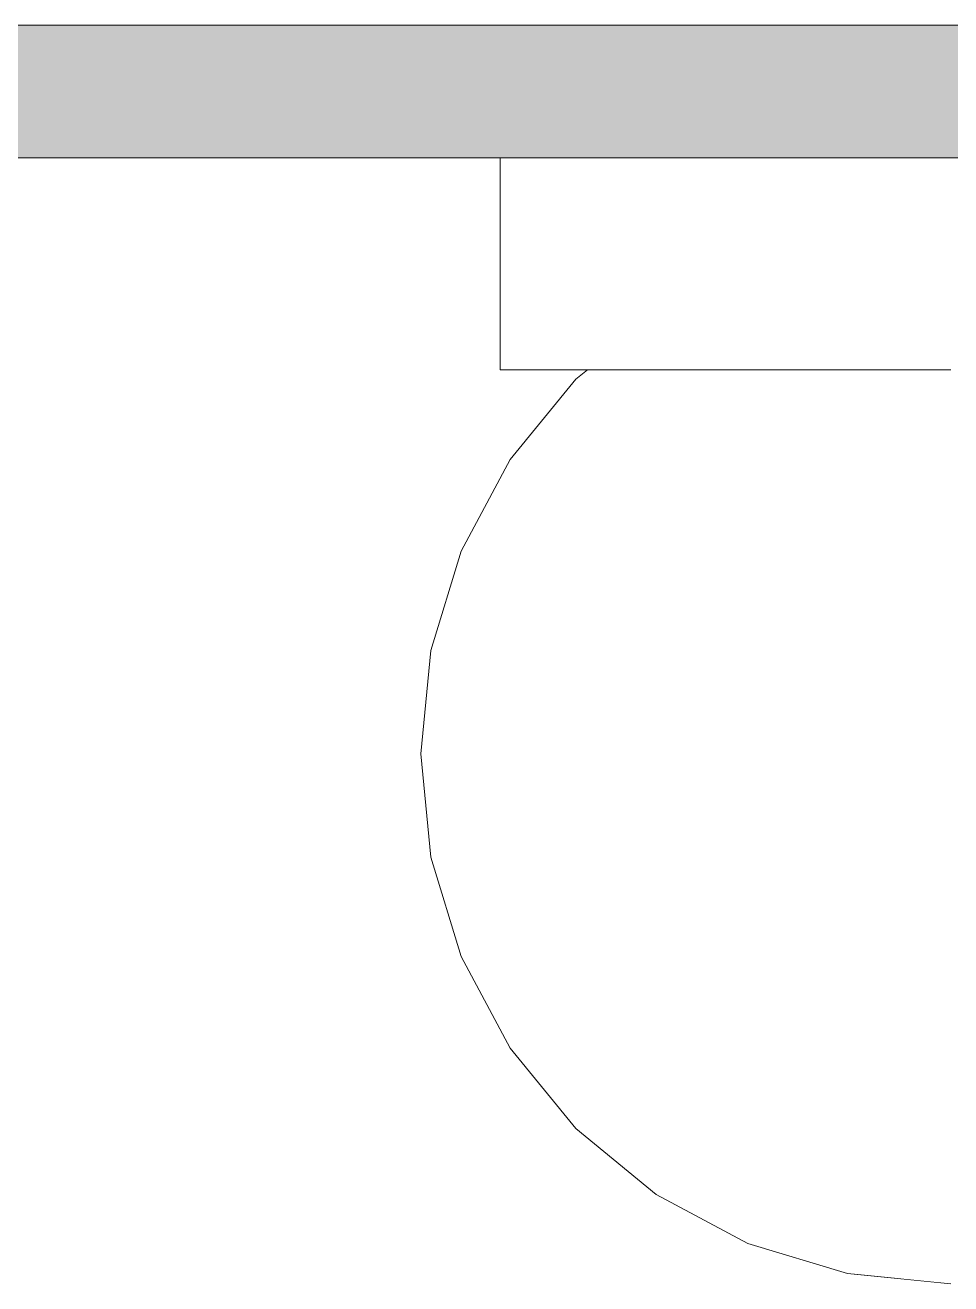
# Model space of a CAD drawing. Header units: metres. Extents: x 48 to 635, y -15 to 39.
# Drawn here: x 486.8089 to 486.9835, y -12.0938 to -11.8563 of the extents above; entities that cross this region are included whole.
import ezdxf

# ---------------------------------------------------------------- set-up
doc = ezdxf.new("R2010")
doc.units = ezdxf.units.M
doc.header["$MEASUREMENT"] = 0
doc.linetypes.add('Wipeout_Contour', pattern=[1, 0, -1])
doc.layers.add('Interior - Lamp', color=7, linetype='Continuous')
doc.layers.add('Site & Landscape - Terrain', color=7, linetype='Continuous')

msp = doc.modelspace()

# ---------------------------------------------------------------- wipeouts: each hides what was drawn before it
at = {"color": 254, "linetype": 'Wipeout_Contour', "lineweight": 0, "ltscale": 1948.180137}
msp.add_wipeout([(486.89853, -11.88127), (486.89853, -11.92127), (486.90016, -11.92127), (486.90016, -11.88127)], dxfattribs=at).dxf.layer = 'Interior - Lamp'
at = {"color": 254, "linetype": 'Wipeout_Contour', "lineweight": 0, "ltscale": 1948.483615}
msp.add_wipeout([(486.96695, -11.88127), (486.96695, -11.92127), (486.98353, -11.92127), (486.98353, -11.88127)], dxfattribs=at).dxf.layer = 'Interior - Lamp'
at = {"color": 254, "linetype": 'Wipeout_Contour', "lineweight": 0, "ltscale": 1460.885651}
msp.add_wipeout([(486.98353, -12.09184), (486.97972, -12.09184), (486.98353, -12.09377)], dxfattribs=at).dxf.layer = 'Interior - Lamp'

# ---------------------------------------------------------------- next in the draw order: linework, layer by layer
at = {"layer": 'Interior - Lamp', "color": 2, "linetype": 'Continuous', "lineweight": 13, "true_color": 0xffeb28}
msp.add_line((486.89853, -11.88127), (486.89853, -11.92127), dxfattribs=at)

# ---------------------------------------------------------------- next in the draw order: wipeouts: each hides what was drawn before it
at = {"color": 254, "linetype": 'Wipeout_Contour', "lineweight": 0, "ltscale": 1948.193073}
msp.add_wipeout([(486.90016, -11.92127), (486.905, -11.92127), (486.905, -11.88127), (486.90016, -11.88127)], dxfattribs=at).dxf.layer = 'Interior - Lamp'
at = {"color": 254, "linetype": 'Wipeout_Contour', "lineweight": 0, "ltscale": 1461.831332}
msp.add_wipeout([(486.96402, -12.09184), (486.98353, -12.09377), (486.9644, -12.09184)], dxfattribs=at).dxf.layer = 'Interior - Lamp'

# ---------------------------------------------------------------- next in the draw order: linework, layer by layer
at = {"layer": 'Interior - Lamp', "color": 2, "linetype": 'Continuous', "lineweight": 13, "true_color": 0xffeb28}
msp.add_line((486.89853, -11.92127), (486.90016, -11.92127), dxfattribs=at)

# ---------------------------------------------------------------- next in the draw order: wipeouts: each hides what was drawn before it
at = {"color": 254, "linetype": 'Wipeout_Contour', "lineweight": 0, "ltscale": 1948.21845}
msp.add_wipeout([(486.91286, -11.88127), (486.905, -11.88127), (486.905, -11.92127), (486.91286, -11.92127)], dxfattribs=at).dxf.layer = 'Interior - Lamp'
at = {"color": 254, "linetype": 'Wipeout_Contour', "lineweight": 0, "ltscale": 1461.794021}
msp.add_wipeout([(486.9644, -12.09184), (486.98353, -12.09377), (486.96551, -12.09184)], dxfattribs=at).dxf.layer = 'Interior - Lamp'

# ---------------------------------------------------------------- next in the draw order: linework, layer by layer
at = {"layer": 'Interior - Lamp', "color": 2, "linetype": 'Continuous', "lineweight": 13, "true_color": 0xffeb28}
msp.add_line((486.90016, -11.92127), (486.905, -11.92127), dxfattribs=at)

# ---------------------------------------------------------------- next in the draw order: wipeouts: each hides what was drawn before it
at = {"color": 254, "linetype": 'Wipeout_Contour', "lineweight": 0, "ltscale": 1948.25529}
msp.add_wipeout([(486.91286, -11.88127), (486.91286, -11.92127), (486.92343, -11.92127), (486.92343, -11.88127)], dxfattribs=at).dxf.layer = 'Interior - Lamp'
at = {"color": 254, "linetype": 'Wipeout_Contour', "lineweight": 0, "ltscale": 1461.754942}
msp.add_wipeout([(486.96551, -12.09184), (486.98353, -12.09377), (486.96731, -12.09184)], dxfattribs=at).dxf.layer = 'Interior - Lamp'

# ---------------------------------------------------------------- next in the draw order: wipeouts: each hides what was drawn before it
at = {"color": 254, "linetype": 'Wipeout_Contour', "lineweight": 0, "ltscale": 1948.302179}
msp.add_wipeout([(486.93631, -11.88127), (486.92343, -11.88127), (486.92343, -11.92127), (486.93631, -11.92127)], dxfattribs=at).dxf.layer = 'Interior - Lamp'
at = {"color": 254, "linetype": 'Wipeout_Contour', "lineweight": 0, "ltscale": 1948.402064}
msp.add_wipeout([(486.946, -12.08615), (486.94526, -12.08615), (486.96402, -12.09184), (486.9644, -12.09184)], dxfattribs=at).dxf.layer = 'Interior - Lamp'
at = {"color": 254, "linetype": 'Wipeout_Contour', "lineweight": 0, "ltscale": 1461.709638}
msp.add_wipeout([(486.96974, -12.09184), (486.96731, -12.09184), (486.98353, -12.09377)], dxfattribs=at).dxf.layer = 'Interior - Lamp'

# ---------------------------------------------------------------- next in the draw order: wipeouts: each hides what was drawn before it
at = {"color": 254, "linetype": 'Wipeout_Contour', "lineweight": 0, "ltscale": 1948.357315}
msp.add_wipeout([(486.93631, -11.88127), (486.93631, -11.92127), (486.951, -11.92127), (486.951, -11.88127)], dxfattribs=at).dxf.layer = 'Interior - Lamp'
at = {"color": 254, "linetype": 'Wipeout_Contour', "lineweight": 0, "ltscale": 1948.370589}
msp.add_wipeout([(486.94818, -12.08615), (486.946, -12.08615), (486.9644, -12.09184), (486.96551, -12.09184)], dxfattribs=at).dxf.layer = 'Interior - Lamp'
at = {"color": 254, "linetype": 'Wipeout_Contour', "lineweight": 0, "ltscale": 1461.650302}
msp.add_wipeout([(486.97269, -12.09184), (486.96974, -12.09184), (486.98353, -12.09377)], dxfattribs=at).dxf.layer = 'Interior - Lamp'

# ---------------------------------------------------------------- next in the draw order: wipeouts: each hides what was drawn before it
at = {"color": 254, "linetype": 'Wipeout_Contour', "lineweight": 0, "ltscale": 1948.418578}
msp.add_wipeout([(486.951, -11.88127), (486.951, -11.92127), (486.96695, -11.92127), (486.96695, -11.88127)], dxfattribs=at).dxf.layer = 'Interior - Lamp'
at = {"color": 254, "linetype": 'Wipeout_Contour', "lineweight": 0, "ltscale": 1948.330349}
msp.add_wipeout([(486.92904, -12.07691), (486.92797, -12.07691), (486.94526, -12.08615), (486.946, -12.08615)], dxfattribs=at).dxf.layer = 'Interior - Lamp'
at = {"color": 254, "linetype": 'Wipeout_Contour', "lineweight": 0, "ltscale": 1948.343341}
msp.add_wipeout([(486.95171, -12.08615), (486.94818, -12.08615), (486.96551, -12.09184), (486.96731, -12.09184)], dxfattribs=at).dxf.layer = 'Interior - Lamp'
at = {"color": 254, "linetype": 'Wipeout_Contour', "lineweight": 0, "ltscale": 1461.559774}
msp.add_wipeout([(486.97606, -12.09184), (486.97269, -12.09184), (486.98353, -12.09377)], dxfattribs=at).dxf.layer = 'Interior - Lamp'

# ---------------------------------------------------------------- next in the draw order: wipeouts: each hides what was drawn before it
at = {"color": 254, "linetype": 'Wipeout_Contour', "lineweight": 0, "ltscale": 1948.304508}
msp.add_wipeout([(486.9322, -12.07691), (486.92904, -12.07691), (486.946, -12.08615), (486.94818, -12.08615)], dxfattribs=at).dxf.layer = 'Interior - Lamp'
at = {"color": 254, "linetype": 'Wipeout_Contour', "lineweight": 0, "ltscale": 1948.317034}
msp.add_wipeout([(486.95171, -12.08615), (486.96731, -12.09184), (486.96974, -12.09184), (486.95647, -12.08615)], dxfattribs=at).dxf.layer = 'Interior - Lamp'
at = {"color": 254, "linetype": 'Wipeout_Contour', "lineweight": 0, "ltscale": 1461.387839}
msp.add_wipeout([(486.97972, -12.09184), (486.97606, -12.09184), (486.98353, -12.09377)], dxfattribs=at).dxf.layer = 'Interior - Lamp'
at = {"color": 254, "linetype": 'Wipeout_Contour', "lineweight": 0, "ltscale": 1953.943385}
msp.add_wipeout([(493.85868, -11.85627), (482.82376, -11.85627), (482.82376, -11.88127), (493.85868, -11.88127)], dxfattribs=at).dxf.layer = 'Site & Landscape - Terrain'

# ---------------------------------------------------------------- next in the draw order: hatches: boundary and pattern name
at = {"layer": 'Site & Landscape - Terrain', "linetype": 'Continuous', "lineweight": 15, "true_color": 0x93a0c6}
h = msp.add_hatch(dxfattribs=at)
h.set_pattern_fill('Plaster_0003', color=253, style=0, pattern_type=2)
h.set_pattern_definition([(0, (476.33491, -14.60127), (0, 0.08660254), [0, -0.05]), (0, (476.35991, -14.557965), (0, 0.08660254), [0, -0.05])])
h.paths.add_polyline_path([(493.85868, -11.85627), (482.82376, -11.85627), (482.82376, -11.88127), (493.85868, -11.88127)])

# ---------------------------------------------------------------- next in the draw order: linework, layer by layer
at = {"layer": 'Site & Landscape - Terrain', "color": 55, "linetype": 'Continuous', "lineweight": 13, "true_color": 0xa2a233}
for p, q in [((487.32418, -11.85627), (485.21314, -11.85627)), ((493.85868, -11.88127), (482.82376, -11.88127))]:
    msp.add_line(p, q, dxfattribs=at)

# ---------------------------------------------------------------- next in the draw order: wipeouts: each hides what was drawn before it
at = {"color": 254, "linetype": 'Wipeout_Contour', "lineweight": 0, "ltscale": 1948.265511}
msp.add_wipeout([(486.91418, -12.06448), (486.91282, -12.06448), (486.92797, -12.07691), (486.92904, -12.07691)], dxfattribs=at).dxf.layer = 'Interior - Lamp'
at = {"color": 254, "linetype": 'Wipeout_Contour', "lineweight": 0, "ltscale": 1948.288043}
msp.add_wipeout([(486.93734, -12.07691), (486.9322, -12.07691), (486.94818, -12.08615), (486.95171, -12.08615)], dxfattribs=at).dxf.layer = 'Interior - Lamp'
at = {"color": 254, "linetype": 'Wipeout_Contour', "lineweight": 0, "ltscale": 1948.287168}
msp.add_wipeout([(486.96227, -12.08615), (486.95647, -12.08615), (486.96974, -12.09184), (486.97269, -12.09184)], dxfattribs=at).dxf.layer = 'Interior - Lamp'
at = {"color": 254, "linetype": 'Wipeout_Contour', "lineweight": 0, "ltscale": 1948.033948}
msp.add_wipeout([(486.98353, -12.08615), (486.97606, -12.08615), (486.97972, -12.09184), (486.98353, -12.09184)], dxfattribs=at).dxf.layer = 'Interior - Lamp'

# ---------------------------------------------------------------- next in the draw order: wipeouts: each hides what was drawn before it
at = {"color": 254, "linetype": 'Wipeout_Contour', "lineweight": 0, "ltscale": 1948.24523}
msp.add_wipeout([(486.91418, -12.06448), (486.92904, -12.07691), (486.9322, -12.07691), (486.9182, -12.06448)], dxfattribs=at).dxf.layer = 'Interior - Lamp'
at = {"color": 254, "linetype": 'Wipeout_Contour', "lineweight": 0, "ltscale": 1948.277905}
msp.add_wipeout([(486.93734, -12.07691), (486.95171, -12.08615), (486.95647, -12.08615), (486.94425, -12.07691)], dxfattribs=at).dxf.layer = 'Interior - Lamp'
at = {"color": 254, "linetype": 'Wipeout_Contour', "lineweight": 0, "ltscale": 1948.246066}
msp.add_wipeout([(486.96227, -12.08615), (486.97269, -12.09184), (486.97606, -12.09184), (486.96889, -12.08615)], dxfattribs=at).dxf.layer = 'Interior - Lamp'

# ---------------------------------------------------------------- next in the draw order: wipeouts: each hides what was drawn before it
at = {"color": 254, "linetype": 'Wipeout_Contour', "lineweight": 0, "ltscale": 1948.210138}
msp.add_wipeout([(486.90198, -12.04932), (486.90038, -12.04932), (486.91282, -12.06448), (486.91418, -12.06448)], dxfattribs=at).dxf.layer = 'Interior - Lamp'
at = {"color": 254, "linetype": 'Wipeout_Contour', "lineweight": 0, "ltscale": 1948.238738}
msp.add_wipeout([(486.9182, -12.06448), (486.9322, -12.07691), (486.93734, -12.07691), (486.92474, -12.06448)], dxfattribs=at).dxf.layer = 'Interior - Lamp'
at = {"color": 254, "linetype": 'Wipeout_Contour', "lineweight": 0, "ltscale": 1948.270803}
msp.add_wipeout([(486.94425, -12.07691), (486.95647, -12.08615), (486.96227, -12.08615), (486.95266, -12.07691)], dxfattribs=at).dxf.layer = 'Interior - Lamp'
at = {"color": 254, "linetype": 'Wipeout_Contour', "lineweight": 0, "ltscale": 1948.177328}
msp.add_wipeout([(486.97606, -12.08615), (486.96889, -12.08615), (486.97606, -12.09184), (486.97972, -12.09184)], dxfattribs=at).dxf.layer = 'Interior - Lamp'

# ---------------------------------------------------------------- next in the draw order: linework, layer by layer
at = {"layer": 'Interior - Lamp', "color": 2, "linetype": 'Continuous', "lineweight": 13, "true_color": 0xffeb28}
msp.add_line((486.98353, -12.09377), (486.96402, -12.09184), dxfattribs=at)

# ---------------------------------------------------------------- next in the draw order: wipeouts: each hides what was drawn before it
at = {"color": 254, "linetype": 'Wipeout_Contour', "lineweight": 0, "ltscale": 1948.19554}
msp.add_wipeout([(486.90198, -12.04932), (486.91418, -12.06448), (486.9182, -12.06448), (486.90671, -12.04932)], dxfattribs=at).dxf.layer = 'Interior - Lamp'
at = {"color": 254, "linetype": 'Wipeout_Contour', "lineweight": 0, "ltscale": 1948.24269}
msp.add_wipeout([(486.92474, -12.06448), (486.93734, -12.07691), (486.94425, -12.07691), (486.93353, -12.06448)], dxfattribs=at).dxf.layer = 'Interior - Lamp'
at = {"color": 254, "linetype": 'Wipeout_Contour', "lineweight": 0, "ltscale": 1948.262329}
msp.add_wipeout([(486.95266, -12.07691), (486.96227, -12.08615), (486.96889, -12.08615), (486.96227, -12.07691)], dxfattribs=at).dxf.layer = 'Interior - Lamp'
at = {"color": 254, "linetype": 'Wipeout_Contour', "lineweight": 0, "ltscale": 1948.205134}
msp.add_wipeout([(486.97269, -12.07691), (486.97606, -12.08615), (486.98353, -12.08615), (486.98353, -12.07691)], dxfattribs=at).dxf.layer = 'Interior - Lamp'

# ---------------------------------------------------------------- next in the draw order: wipeouts: each hides what was drawn before it
at = {"color": 254, "linetype": 'Wipeout_Contour', "lineweight": 0, "ltscale": 1948.166545}
msp.add_wipeout([(486.89292, -12.03203), (486.89114, -12.03203), (486.90038, -12.04932), (486.90198, -12.04932)], dxfattribs=at).dxf.layer = 'Interior - Lamp'
at = {"color": 254, "linetype": 'Wipeout_Contour', "lineweight": 0, "ltscale": 1948.198373}
msp.add_wipeout([(486.90671, -12.04932), (486.9182, -12.06448), (486.92474, -12.06448), (486.9144, -12.04932)], dxfattribs=at).dxf.layer = 'Interior - Lamp'
at = {"color": 254, "linetype": 'Wipeout_Contour', "lineweight": 0, "ltscale": 1948.254106}
msp.add_wipeout([(486.94425, -12.06448), (486.93353, -12.06448), (486.94425, -12.07691), (486.95266, -12.07691)], dxfattribs=at).dxf.layer = 'Interior - Lamp'
at = {"color": 254, "linetype": 'Wipeout_Contour', "lineweight": 0, "ltscale": 1948.245312}
msp.add_wipeout([(486.97269, -12.07691), (486.96227, -12.07691), (486.96889, -12.08615), (486.97606, -12.08615)], dxfattribs=at).dxf.layer = 'Interior - Lamp'

# ---------------------------------------------------------------- next in the draw order: linework, layer by layer
at = {"layer": 'Interior - Lamp', "color": 2, "linetype": 'Continuous', "lineweight": 13, "true_color": 0xffeb28}
msp.add_line((486.96402, -12.09184), (486.94526, -12.08615), dxfattribs=at)

# ---------------------------------------------------------------- next in the draw order: wipeouts: each hides what was drawn before it
at = {"color": 254, "linetype": 'Wipeout_Contour', "lineweight": 0, "ltscale": 1948.158161}
msp.add_wipeout([(486.89292, -12.03203), (486.90198, -12.04932), (486.90671, -12.04932), (486.89818, -12.03203)], dxfattribs=at).dxf.layer = 'Interior - Lamp'
at = {"color": 254, "linetype": 'Wipeout_Contour', "lineweight": 0, "ltscale": 1948.214647}
msp.add_wipeout([(486.92474, -12.04932), (486.9144, -12.04932), (486.92474, -12.06448), (486.93353, -12.06448)], dxfattribs=at).dxf.layer = 'Interior - Lamp'
at = {"color": 254, "linetype": 'Wipeout_Contour', "lineweight": 0, "ltscale": 1948.269718}
msp.add_wipeout([(486.95647, -12.06448), (486.94425, -12.06448), (486.95266, -12.07691), (486.96227, -12.07691)], dxfattribs=at).dxf.layer = 'Interior - Lamp'
at = {"color": 254, "linetype": 'Wipeout_Contour', "lineweight": 0, "ltscale": 1948.294583}
msp.add_wipeout([(486.96974, -12.06448), (486.97269, -12.07691), (486.98353, -12.07691), (486.98353, -12.06448)], dxfattribs=at).dxf.layer = 'Interior - Lamp'

# ---------------------------------------------------------------- next in the draw order: linework, layer by layer
at = {"layer": 'Interior - Lamp', "color": 2, "linetype": 'Continuous', "lineweight": 13, "true_color": 0xffeb28}
msp.add_line((486.94526, -12.08615), (486.92797, -12.07691), dxfattribs=at)

# ---------------------------------------------------------------- next in the draw order: wipeouts: each hides what was drawn before it
at = {"color": 254, "linetype": 'Wipeout_Contour', "lineweight": 0, "ltscale": 1948.136928}
msp.add_wipeout([(486.88734, -12.01328), (486.88545, -12.01328), (486.89114, -12.03203), (486.89292, -12.03203)], dxfattribs=at).dxf.layer = 'Interior - Lamp'
at = {"color": 254, "linetype": 'Wipeout_Contour', "lineweight": 0, "ltscale": 1948.169837}
msp.add_wipeout([(486.89818, -12.03203), (486.90671, -12.04932), (486.9144, -12.04932), (486.90671, -12.03203)], dxfattribs=at).dxf.layer = 'Interior - Lamp'
at = {"color": 254, "linetype": 'Wipeout_Contour', "lineweight": 0, "ltscale": 1948.241314}
msp.add_wipeout([(486.93734, -12.04932), (486.92474, -12.04932), (486.93353, -12.06448), (486.94425, -12.06448)], dxfattribs=at).dxf.layer = 'Interior - Lamp'
at = {"color": 254, "linetype": 'Wipeout_Contour', "lineweight": 0, "ltscale": 1948.285331}
msp.add_wipeout([(486.96974, -12.06448), (486.95647, -12.06448), (486.96227, -12.07691), (486.97269, -12.07691)], dxfattribs=at).dxf.layer = 'Interior - Lamp'

# ---------------------------------------------------------------- next in the draw order: linework, layer by layer
at = {"layer": 'Interior - Lamp', "color": 2, "linetype": 'Continuous', "lineweight": 13, "true_color": 0xffeb28}
msp.add_line((486.92797, -12.07691), (486.91282, -12.06448), dxfattribs=at)

# ---------------------------------------------------------------- next in the draw order: wipeouts: each hides what was drawn before it
at = {"color": 254, "linetype": 'Wipeout_Contour', "lineweight": 0, "ltscale": 1948.136183}
msp.add_wipeout([(486.88734, -12.01328), (486.89292, -12.03203), (486.89818, -12.03203), (486.89292, -12.01328)], dxfattribs=at).dxf.layer = 'Interior - Lamp'
at = {"color": 254, "linetype": 'Wipeout_Contour', "lineweight": 0, "ltscale": 1948.196758}
msp.add_wipeout([(486.90671, -12.03203), (486.9144, -12.04932), (486.92474, -12.04932), (486.9182, -12.03203)], dxfattribs=at).dxf.layer = 'Interior - Lamp'
at = {"color": 254, "linetype": 'Wipeout_Contour', "lineweight": 0, "ltscale": 1948.275445}
msp.add_wipeout([(486.95171, -12.04932), (486.93734, -12.04932), (486.94425, -12.06448), (486.95647, -12.06448)], dxfattribs=at).dxf.layer = 'Interior - Lamp'
at = {"color": 254, "linetype": 'Wipeout_Contour', "lineweight": 0, "ltscale": 1948.352549}
msp.add_wipeout([(486.98353, -12.04932), (486.96731, -12.04932), (486.96974, -12.06448), (486.98353, -12.06448)], dxfattribs=at).dxf.layer = 'Interior - Lamp'

# ---------------------------------------------------------------- next in the draw order: linework, layer by layer
at = {"layer": 'Interior - Lamp', "color": 2, "linetype": 'Continuous', "lineweight": 13, "true_color": 0xffeb28}
msp.add_line((486.91282, -12.06448), (486.90038, -12.04932), dxfattribs=at)

# ---------------------------------------------------------------- next in the draw order: wipeouts: each hides what was drawn before it
at = {"color": 254, "linetype": 'Wipeout_Contour', "lineweight": 0, "ltscale": 1948.124898}
msp.add_wipeout([(486.88353, -11.99377), (486.88545, -12.01328), (486.88734, -12.01328), (486.88545, -11.99377)], dxfattribs=at).dxf.layer = 'Interior - Lamp'
at = {"color": 254, "linetype": 'Wipeout_Contour', "lineweight": 0, "ltscale": 1948.156367}
msp.add_wipeout([(486.89292, -12.01328), (486.89818, -12.03203), (486.90671, -12.03203), (486.90198, -12.01328)], dxfattribs=at).dxf.layer = 'Interior - Lamp'
at = {"color": 254, "linetype": 'Wipeout_Contour', "lineweight": 0, "ltscale": 1948.235747}
msp.add_wipeout([(486.9322, -12.03203), (486.9182, -12.03203), (486.92474, -12.04932), (486.93734, -12.04932)], dxfattribs=at).dxf.layer = 'Interior - Lamp'
at = {"color": 254, "linetype": 'Wipeout_Contour', "lineweight": 0, "ltscale": 1948.313821}
msp.add_wipeout([(486.95171, -12.04932), (486.95647, -12.06448), (486.96974, -12.06448), (486.96731, -12.04932)], dxfattribs=at).dxf.layer = 'Interior - Lamp'

# ---------------------------------------------------------------- next in the draw order: linework, layer by layer
at = {"layer": 'Interior - Lamp', "color": 2, "linetype": 'Continuous', "lineweight": 13, "true_color": 0xffeb28}
msp.add_line((486.90038, -12.04932), (486.89114, -12.03203), dxfattribs=at)

# ---------------------------------------------------------------- next in the draw order: wipeouts: each hides what was drawn before it
at = {"color": 254, "linetype": 'Wipeout_Contour', "lineweight": 0, "ltscale": 1948.135015}
msp.add_wipeout([(486.89114, -11.99377), (486.88545, -11.99377), (486.88734, -12.01328), (486.89292, -12.01328)], dxfattribs=at).dxf.layer = 'Interior - Lamp'
at = {"color": 254, "linetype": 'Wipeout_Contour', "lineweight": 0, "ltscale": 1948.192132}
msp.add_wipeout([(486.90198, -12.01328), (486.90671, -12.03203), (486.9182, -12.03203), (486.91418, -12.01328)], dxfattribs=at).dxf.layer = 'Interior - Lamp'
at = {"color": 254, "linetype": 'Wipeout_Contour', "lineweight": 0, "ltscale": 1948.283969}
msp.add_wipeout([(486.94818, -12.03203), (486.9322, -12.03203), (486.93734, -12.04932), (486.95171, -12.04932)], dxfattribs=at).dxf.layer = 'Interior - Lamp'
at = {"color": 254, "linetype": 'Wipeout_Contour', "lineweight": 0, "ltscale": 1948.396248}
msp.add_wipeout([(486.98353, -12.03203), (486.96551, -12.03203), (486.96731, -12.04932), (486.98353, -12.04932)], dxfattribs=at).dxf.layer = 'Interior - Lamp'

# ---------------------------------------------------------------- next in the draw order: wipeouts: each hides what was drawn before it
at = {"color": 254, "linetype": 'Wipeout_Contour', "lineweight": 0, "ltscale": 1948.122926}
msp.add_wipeout([(486.88353, -11.99377), (486.88545, -11.99377), (486.88734, -11.97426), (486.88545, -11.97426)], dxfattribs=at).dxf.layer = 'Interior - Lamp'
at = {"color": 254, "linetype": 'Wipeout_Contour', "lineweight": 0, "ltscale": 1948.162842}
msp.add_wipeout([(486.89114, -11.99377), (486.89292, -12.01328), (486.90198, -12.01328), (486.90038, -11.99377)], dxfattribs=at).dxf.layer = 'Interior - Lamp'
at = {"color": 254, "linetype": 'Wipeout_Contour', "lineweight": 0, "ltscale": 1948.240448}
msp.add_wipeout([(486.92904, -12.01328), (486.91418, -12.01328), (486.9182, -12.03203), (486.9322, -12.03203)], dxfattribs=at).dxf.layer = 'Interior - Lamp'
at = {"color": 254, "linetype": 'Wipeout_Contour', "lineweight": 0, "ltscale": 1948.338518}
msp.add_wipeout([(486.96551, -12.03203), (486.94818, -12.03203), (486.95171, -12.04932), (486.96731, -12.04932)], dxfattribs=at).dxf.layer = 'Interior - Lamp'

# ---------------------------------------------------------------- next in the draw order: linework, layer by layer
at = {"layer": 'Interior - Lamp', "color": 2, "linetype": 'Continuous', "lineweight": 13, "true_color": 0xffeb28}
msp.add_line((486.89114, -12.03203), (486.88545, -12.01328), dxfattribs=at)

# ---------------------------------------------------------------- next in the draw order: wipeouts: each hides what was drawn before it
at = {"color": 254, "linetype": 'Wipeout_Contour', "lineweight": 0, "ltscale": 1948.133069}
msp.add_wipeout([(486.89292, -11.97426), (486.88734, -11.97426), (486.88545, -11.99377), (486.89114, -11.99377)], dxfattribs=at).dxf.layer = 'Interior - Lamp'
at = {"color": 254, "linetype": 'Wipeout_Contour', "lineweight": 0, "ltscale": 1948.204826}
msp.add_wipeout([(486.91282, -11.99377), (486.90038, -11.99377), (486.90198, -12.01328), (486.91418, -12.01328)], dxfattribs=at).dxf.layer = 'Interior - Lamp'
at = {"color": 254, "linetype": 'Wipeout_Contour', "lineweight": 0, "ltscale": 1948.298645}
msp.add_wipeout([(486.946, -12.01328), (486.92904, -12.01328), (486.9322, -12.03203), (486.94818, -12.03203)], dxfattribs=at).dxf.layer = 'Interior - Lamp'
at = {"color": 254, "linetype": 'Wipeout_Contour', "lineweight": 0, "ltscale": 1948.433543}
msp.add_wipeout([(486.9644, -12.01328), (486.96551, -12.03203), (486.98353, -12.03203), (486.98353, -12.01328)], dxfattribs=at).dxf.layer = 'Interior - Lamp'

# ---------------------------------------------------------------- next in the draw order: linework, layer by layer
at = {"layer": 'Interior - Lamp', "color": 2, "linetype": 'Continuous', "lineweight": 13, "true_color": 0xffeb28}
msp.add_line((486.88545, -12.01328), (486.88353, -11.99377), dxfattribs=at)

# ---------------------------------------------------------------- next in the draw order: wipeouts: each hides what was drawn before it
at = {"color": 254, "linetype": 'Wipeout_Contour', "lineweight": 0, "ltscale": 1948.160905}
msp.add_wipeout([(486.89292, -11.97426), (486.89114, -11.99377), (486.90038, -11.99377), (486.90198, -11.97426)], dxfattribs=at).dxf.layer = 'Interior - Lamp'
at = {"color": 254, "linetype": 'Wipeout_Contour', "lineweight": 0, "ltscale": 1948.258829}
msp.add_wipeout([(486.92797, -11.99377), (486.91282, -11.99377), (486.91418, -12.01328), (486.92904, -12.01328)], dxfattribs=at).dxf.layer = 'Interior - Lamp'
at = {"color": 254, "linetype": 'Wipeout_Contour', "lineweight": 0, "ltscale": 1948.36398}
msp.add_wipeout([(486.946, -12.01328), (486.94818, -12.03203), (486.96551, -12.03203), (486.9644, -12.01328)], dxfattribs=at).dxf.layer = 'Interior - Lamp'

# ---------------------------------------------------------------- next in the draw order: wipeouts: each hides what was drawn before it
at = {"color": 254, "linetype": 'Wipeout_Contour', "lineweight": 0, "ltscale": 1948.131161}
msp.add_wipeout([(486.88545, -11.97426), (486.88734, -11.97426), (486.89292, -11.9555), (486.89114, -11.9555)], dxfattribs=at).dxf.layer = 'Interior - Lamp'
at = {"color": 254, "linetype": 'Wipeout_Contour', "lineweight": 0, "ltscale": 1948.202893}
msp.add_wipeout([(486.90198, -11.97426), (486.90038, -11.99377), (486.91282, -11.99377), (486.91418, -11.97426)], dxfattribs=at).dxf.layer = 'Interior - Lamp'
at = {"color": 254, "linetype": 'Wipeout_Contour', "lineweight": 0, "ltscale": 1948.32259}
msp.add_wipeout([(486.92797, -11.99377), (486.92904, -12.01328), (486.946, -12.01328), (486.94526, -11.99377)], dxfattribs=at).dxf.layer = 'Interior - Lamp'
at = {"color": 254, "linetype": 'Wipeout_Contour', "lineweight": 0, "ltscale": 1948.468964}
msp.add_wipeout([(486.98353, -11.99377), (486.96402, -11.99377), (486.9644, -12.01328), (486.98353, -12.01328)], dxfattribs=at).dxf.layer = 'Interior - Lamp'

# ---------------------------------------------------------------- next in the draw order: linework, layer by layer
at = {"layer": 'Interior - Lamp', "color": 2, "linetype": 'Continuous', "lineweight": 13, "true_color": 0xffeb28}
msp.add_line((486.88353, -11.99377), (486.88545, -11.97426), dxfattribs=at)

# ---------------------------------------------------------------- next in the draw order: wipeouts: each hides what was drawn before it
at = {"color": 254, "linetype": 'Wipeout_Contour', "lineweight": 0, "ltscale": 1948.130441}
msp.add_wipeout([(486.89292, -11.9555), (486.88734, -11.97426), (486.89292, -11.97426), (486.89818, -11.9555)], dxfattribs=at).dxf.layer = 'Interior - Lamp'
at = {"color": 254, "linetype": 'Wipeout_Contour', "lineweight": 0, "ltscale": 1948.2569}
msp.add_wipeout([(486.92904, -11.97426), (486.91418, -11.97426), (486.91282, -11.99377), (486.92797, -11.99377)], dxfattribs=at).dxf.layer = 'Interior - Lamp'
at = {"color": 254, "linetype": 'Wipeout_Contour', "lineweight": 0, "ltscale": 1948.393563}
msp.add_wipeout([(486.94526, -11.99377), (486.946, -12.01328), (486.9644, -12.01328), (486.96402, -11.99377)], dxfattribs=at).dxf.layer = 'Interior - Lamp'

# ---------------------------------------------------------------- next in the draw order: wipeouts: each hides what was drawn before it
at = {"color": 254, "linetype": 'Wipeout_Contour', "lineweight": 0, "ltscale": 1948.150639}
msp.add_wipeout([(486.89818, -11.9555), (486.89292, -11.97426), (486.90198, -11.97426), (486.90671, -11.9555)], dxfattribs=at).dxf.layer = 'Interior - Lamp'
at = {"color": 254, "linetype": 'Wipeout_Contour', "lineweight": 0, "ltscale": 1948.320663}
msp.add_wipeout([(486.92904, -11.97426), (486.92797, -11.99377), (486.94526, -11.99377), (486.946, -11.97426)], dxfattribs=at).dxf.layer = 'Interior - Lamp'
at = {"color": 254, "linetype": 'Wipeout_Contour', "lineweight": 0, "ltscale": 1948.467041}
msp.add_wipeout([(486.96402, -11.99377), (486.98353, -11.99377), (486.98353, -11.97426), (486.9644, -11.97426)], dxfattribs=at).dxf.layer = 'Interior - Lamp'

# ---------------------------------------------------------------- next in the draw order: wipeouts: each hides what was drawn before it
at = {"color": 254, "linetype": 'Wipeout_Contour', "lineweight": 0, "ltscale": 1948.186413}
msp.add_wipeout([(486.90198, -11.97426), (486.91418, -11.97426), (486.9182, -11.9555), (486.90671, -11.9555)], dxfattribs=at).dxf.layer = 'Interior - Lamp'
at = {"color": 254, "linetype": 'Wipeout_Contour', "lineweight": 0, "ltscale": 1948.391639}
msp.add_wipeout([(486.94526, -11.99377), (486.96402, -11.99377), (486.9644, -11.97426), (486.946, -11.97426)], dxfattribs=at).dxf.layer = 'Interior - Lamp'

# ---------------------------------------------------------------- next in the draw order: wipeouts: each hides what was drawn before it
at = {"color": 254, "linetype": 'Wipeout_Contour', "lineweight": 0, "ltscale": 1948.157218}
msp.add_wipeout([(486.90198, -11.93821), (486.90038, -11.93821), (486.89114, -11.9555), (486.89292, -11.9555)], dxfattribs=at).dxf.layer = 'Interior - Lamp'
at = {"color": 254, "linetype": 'Wipeout_Contour', "lineweight": 0, "ltscale": 1948.234736}
msp.add_wipeout([(486.9322, -11.9555), (486.9182, -11.9555), (486.91418, -11.97426), (486.92904, -11.97426)], dxfattribs=at).dxf.layer = 'Interior - Lamp'
at = {"color": 254, "linetype": 'Wipeout_Contour', "lineweight": 0, "ltscale": 1948.42785}
msp.add_wipeout([(486.9644, -11.97426), (486.98353, -11.97426), (486.98353, -11.9555), (486.96551, -11.9555)], dxfattribs=at).dxf.layer = 'Interior - Lamp'

# ---------------------------------------------------------------- next in the draw order: linework, layer by layer
at = {"layer": 'Interior - Lamp', "color": 2, "linetype": 'Continuous', "lineweight": 13, "true_color": 0xffeb28}
msp.add_line((486.88545, -11.97426), (486.89114, -11.9555), dxfattribs=at)

# ---------------------------------------------------------------- next in the draw order: wipeouts: each hides what was drawn before it
at = {"color": 254, "linetype": 'Wipeout_Contour', "lineweight": 0, "ltscale": 1948.148855}
msp.add_wipeout([(486.90198, -11.93821), (486.89292, -11.9555), (486.89818, -11.9555), (486.90671, -11.93821)], dxfattribs=at).dxf.layer = 'Interior - Lamp'
at = {"color": 254, "linetype": 'Wipeout_Contour', "lineweight": 0, "ltscale": 1948.29294}
msp.add_wipeout([(486.94818, -11.9555), (486.9322, -11.9555), (486.92904, -11.97426), (486.946, -11.97426)], dxfattribs=at).dxf.layer = 'Interior - Lamp'

# ---------------------------------------------------------------- next in the draw order: wipeouts: each hides what was drawn before it
at = {"color": 254, "linetype": 'Wipeout_Contour', "lineweight": 0, "ltscale": 1948.160544}
msp.add_wipeout([(486.89818, -11.9555), (486.90671, -11.9555), (486.9144, -11.93821), (486.90671, -11.93821)], dxfattribs=at).dxf.layer = 'Interior - Lamp'
at = {"color": 254, "linetype": 'Wipeout_Contour', "lineweight": 0, "ltscale": 1948.358281}
msp.add_wipeout([(486.94818, -11.9555), (486.946, -11.97426), (486.9644, -11.97426), (486.96551, -11.9555)], dxfattribs=at).dxf.layer = 'Interior - Lamp'

# ---------------------------------------------------------------- next in the draw order: wipeouts: each hides what was drawn before it
at = {"color": 254, "linetype": 'Wipeout_Contour', "lineweight": 0, "ltscale": 1948.187476}
msp.add_wipeout([(486.9144, -11.93821), (486.90671, -11.9555), (486.9182, -11.9555), (486.92474, -11.93821)], dxfattribs=at).dxf.layer = 'Interior - Lamp'
at = {"color": 254, "linetype": 'Wipeout_Contour', "lineweight": 0, "ltscale": 1948.387002}
msp.add_wipeout([(486.96731, -11.93821), (486.96551, -11.9555), (486.98353, -11.9555), (486.98353, -11.93821)], dxfattribs=at).dxf.layer = 'Interior - Lamp'

# ---------------------------------------------------------------- next in the draw order: wipeouts: each hides what was drawn before it
at = {"color": 254, "linetype": 'Wipeout_Contour', "lineweight": 0, "ltscale": 1948.19761}
msp.add_wipeout([(486.91418, -11.92306), (486.91282, -11.92306), (486.90038, -11.93821), (486.90198, -11.93821)], dxfattribs=at).dxf.layer = 'Interior - Lamp'
at = {"color": 254, "linetype": 'Wipeout_Contour', "lineweight": 0, "ltscale": 1948.226475}
msp.add_wipeout([(486.9182, -11.9555), (486.9322, -11.9555), (486.93734, -11.93821), (486.92474, -11.93821)], dxfattribs=at).dxf.layer = 'Interior - Lamp'

# ---------------------------------------------------------------- next in the draw order: linework, layer by layer
at = {"layer": 'Interior - Lamp', "color": 2, "linetype": 'Continuous', "lineweight": 13, "true_color": 0xffeb28}
msp.add_line((486.89114, -11.9555), (486.90038, -11.93821), dxfattribs=at)

# ---------------------------------------------------------------- next in the draw order: wipeouts: each hides what was drawn before it
at = {"color": 254, "linetype": 'Wipeout_Contour', "lineweight": 0, "ltscale": 1948.183029}
msp.add_wipeout([(486.91418, -11.92306), (486.90198, -11.93821), (486.90671, -11.93821), (486.9182, -11.92306)], dxfattribs=at).dxf.layer = 'Interior - Lamp'
at = {"color": 254, "linetype": 'Wipeout_Contour', "lineweight": 0, "ltscale": 1948.274705}
msp.add_wipeout([(486.95171, -11.93821), (486.93734, -11.93821), (486.9322, -11.9555), (486.94818, -11.9555)], dxfattribs=at).dxf.layer = 'Interior - Lamp'

# ---------------------------------------------------------------- next in the draw order: wipeouts: each hides what was drawn before it
at = {"color": 254, "linetype": 'Wipeout_Contour', "lineweight": 0, "ltscale": 1948.185874}
msp.add_wipeout([(486.9182, -11.92306), (486.90671, -11.93821), (486.9144, -11.93821), (486.92474, -11.92306)], dxfattribs=at).dxf.layer = 'Interior - Lamp'
at = {"color": 254, "linetype": 'Wipeout_Contour', "lineweight": 0, "ltscale": 1948.329263}
msp.add_wipeout([(486.96731, -11.93821), (486.95171, -11.93821), (486.94818, -11.9555), (486.96551, -11.9555)], dxfattribs=at).dxf.layer = 'Interior - Lamp'

# ---------------------------------------------------------------- next in the draw order: wipeouts: each hides what was drawn before it
at = {"color": 254, "linetype": 'Wipeout_Contour', "lineweight": 0, "ltscale": 1948.202159}
msp.add_wipeout([(486.93353, -11.92306), (486.92474, -11.92306), (486.9144, -11.93821), (486.92474, -11.93821)], dxfattribs=at).dxf.layer = 'Interior - Lamp'
at = {"color": 254, "linetype": 'Wipeout_Contour', "lineweight": 0, "ltscale": 1948.340105}
msp.add_wipeout([(486.98353, -11.92306), (486.96974, -11.92306), (486.96731, -11.93821), (486.98353, -11.93821)], dxfattribs=at).dxf.layer = 'Interior - Lamp'

# ---------------------------------------------------------------- next in the draw order: wipeouts: each hides what was drawn before it
at = {"color": 254, "linetype": 'Wipeout_Contour', "lineweight": 0, "ltscale": 1948.231078}
msp.add_wipeout([(486.915, -11.92127), (486.91282, -11.92306), (486.91418, -11.92306), (486.91632, -11.92127)], dxfattribs=at).dxf.layer = 'Interior - Lamp'
at = {"color": 254, "linetype": 'Wipeout_Contour', "lineweight": 0, "ltscale": 1948.228836}
msp.add_wipeout([(486.93353, -11.92306), (486.92474, -11.93821), (486.93734, -11.93821), (486.94425, -11.92306)], dxfattribs=at).dxf.layer = 'Interior - Lamp'

# ---------------------------------------------------------------- next in the draw order: linework, layer by layer
at = {"layer": 'Interior - Lamp', "color": 2, "linetype": 'Continuous', "lineweight": 13, "true_color": 0xffeb28}
for p, q in [((486.905, -11.92127), (486.91286, -11.92127)), ((486.90038, -11.93821), (486.91282, -11.92306))]:
    msp.add_line(p, q, dxfattribs=at)

# ---------------------------------------------------------------- next in the draw order: wipeouts: each hides what was drawn before it
at = {"color": 254, "linetype": 'Wipeout_Contour', "lineweight": 0, "ltscale": 1948.233123}
msp.add_wipeout([(486.91632, -11.92127), (486.91418, -11.92306), (486.9182, -11.92306), (486.92022, -11.92127)], dxfattribs=at).dxf.layer = 'Interior - Lamp'
at = {"color": 254, "linetype": 'Wipeout_Contour', "lineweight": 0, "ltscale": 1948.262977}
msp.add_wipeout([(486.93734, -11.93821), (486.95171, -11.93821), (486.95647, -11.92306), (486.94425, -11.92306)], dxfattribs=at).dxf.layer = 'Interior - Lamp'

# ---------------------------------------------------------------- next in the draw order: linework, layer by layer
at = {"layer": 'Interior - Lamp', "color": 2, "linetype": 'Continuous', "lineweight": 13, "true_color": 0xffeb28}
msp.add_line((486.91282, -11.92306), (486.915, -11.92127), dxfattribs=at)

# ---------------------------------------------------------------- next in the draw order: wipeouts: each hides what was drawn before it
at = {"color": 254, "linetype": 'Wipeout_Contour', "lineweight": 0, "ltscale": 1948.250325}
msp.add_wipeout([(486.92022, -11.92127), (486.9182, -11.92306), (486.92474, -11.92306), (486.92655, -11.92127)], dxfattribs=at).dxf.layer = 'Interior - Lamp'
at = {"color": 254, "linetype": 'Wipeout_Contour', "lineweight": 0, "ltscale": 1948.301364}
msp.add_wipeout([(486.95647, -11.92306), (486.95171, -11.93821), (486.96731, -11.93821), (486.96974, -11.92306)], dxfattribs=at).dxf.layer = 'Interior - Lamp'

# ---------------------------------------------------------------- next in the draw order: linework, layer by layer
at = {"layer": 'Interior - Lamp', "color": 2, "linetype": 'Continuous', "lineweight": 13, "true_color": 0xffeb28}
msp.add_line((486.91286, -11.92127), (486.92343, -11.92127), dxfattribs=at)

# ---------------------------------------------------------------- next in the draw order: wipeouts: each hides what was drawn before it
at = {"color": 254, "linetype": 'Wipeout_Contour', "lineweight": 0, "ltscale": 1948.278406}
msp.add_wipeout([(486.92474, -11.92306), (486.93353, -11.92306), (486.93507, -11.92127), (486.92655, -11.92127)], dxfattribs=at).dxf.layer = 'Interior - Lamp'
at = {"color": 254, "linetype": 'Wipeout_Contour', "lineweight": 0, "ltscale": 1948.460828}
msp.add_wipeout([(486.97016, -11.92127), (486.96974, -11.92306), (486.98353, -11.92306), (486.98353, -11.92127)], dxfattribs=at).dxf.layer = 'Interior - Lamp'

# ---------------------------------------------------------------- next in the draw order: wipeouts: each hides what was drawn before it
at = {"color": 254, "linetype": 'Wipeout_Contour', "lineweight": 0, "ltscale": 2435.652704}
msp.add_wipeout([(486.93353, -11.92306), (486.94425, -11.92306), (486.94546, -11.92127), (486.93631, -11.92127), (486.93507, -11.92127)], dxfattribs=at).dxf.layer = 'Interior - Lamp'

# ---------------------------------------------------------------- next in the draw order: linework, layer by layer
at = {"layer": 'Interior - Lamp', "color": 2, "linetype": 'Continuous', "lineweight": 13, "true_color": 0xffeb28}
msp.add_line((486.92343, -11.92127), (486.93631, -11.92127), dxfattribs=at)

# ---------------------------------------------------------------- next in the draw order: wipeouts: each hides what was drawn before it
at = {"color": 254, "linetype": 'Wipeout_Contour', "lineweight": 0, "ltscale": 1948.359347}
msp.add_wipeout([(486.94425, -11.92306), (486.95647, -11.92306), (486.95731, -11.92127), (486.94546, -11.92127)], dxfattribs=at).dxf.layer = 'Interior - Lamp'

# ---------------------------------------------------------------- next in the draw order: linework, layer by layer
at = {"layer": 'Interior - Lamp', "color": 2, "linetype": 'Continuous', "lineweight": 13, "true_color": 0xffeb28}
msp.add_line((486.93631, -11.92127), (486.951, -11.92127), dxfattribs=at)

# ---------------------------------------------------------------- next in the draw order: wipeouts: each hides what was drawn before it
at = {"color": 254, "linetype": 'Wipeout_Contour', "lineweight": 0, "ltscale": 1948.408516}
msp.add_wipeout([(486.95647, -11.92306), (486.96974, -11.92306), (486.97016, -11.92127), (486.95731, -11.92127)], dxfattribs=at).dxf.layer = 'Interior - Lamp'

# ---------------------------------------------------------------- next in the draw order: linework, layer by layer
at = {"layer": 'Interior - Lamp', "color": 2, "linetype": 'Continuous', "lineweight": 13, "true_color": 0xffeb28}
for p, q in [((486.951, -11.92127), (486.96695, -11.92127)), ((486.96695, -11.92127), (486.98353, -11.92127))]:
    msp.add_line(p, q, dxfattribs=at)

doc.saveas('drawing.dxf')
